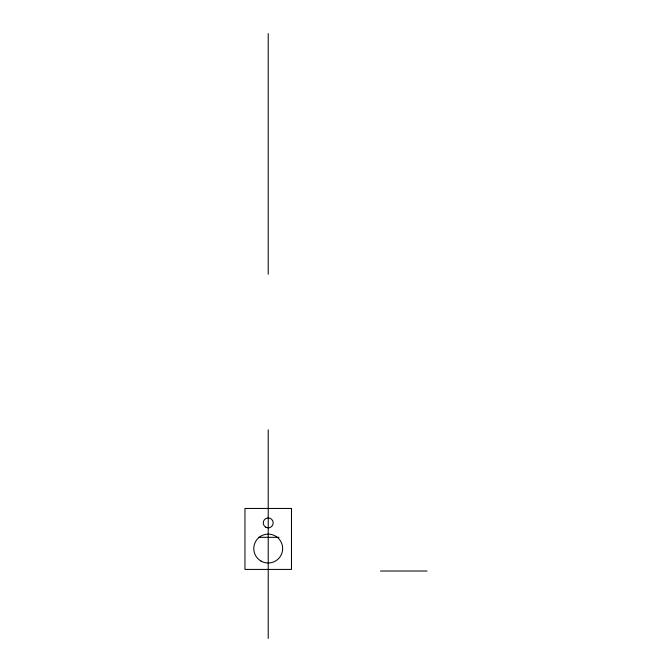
<?xml version="1.0" encoding="UTF-8"?>
<svg xmlns="http://www.w3.org/2000/svg" width="672" height="672" viewBox="0 0 672 672"><rect width="100%" height="100%" fill="white"/><g stroke="black" fill="none" stroke-linecap="round" stroke-linejoin="round"><path stroke-width="1.01" d="M258.401 537.331L279.014 537.331M380.52 571.024L427.039 571.024M268.22 33.6L268.22 274.235M268.22 429.845L268.22 638.4M291.48 508.46L244.961 508.46L244.961 569.419L291.48 569.419L291.48 508.46M265.734 527.201A4.973 4.973 0 0 0 273.193 522.892A4.973 4.973 0 0 0 265.734 518.591A4.973 4.973 0 0 0 265.734 527.201M261.005 561.07A14.44 14.44 0 0 0 282.66 548.562A14.44 14.44 0 0 0 261.005 536.054A14.44 14.44 0 0 0 261.005 561.07"/></g></svg>
